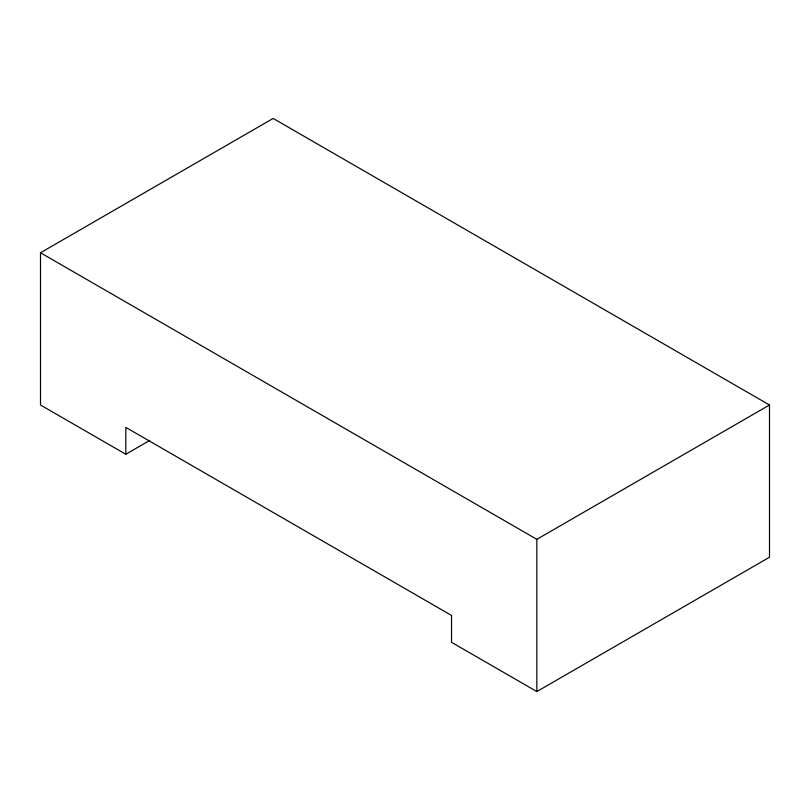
<?xml version="1.0" encoding="UTF-8"?>
<svg xmlns="http://www.w3.org/2000/svg" width="810" height="810" viewBox="0 0 810 810"><rect width="100%" height="100%" fill="white"/><g stroke="black" fill="none" stroke-linecap="round" stroke-linejoin="round"><path stroke-width="1.21" d="M125.813 454.258L40.5 405L40.5 252.76L273.162 118.442L769.5 405L769.5 557.24L536.838 691.558L451.534 642.31L451.534 615.438L125.813 427.386L125.813 454.258L149.84 440.377M40.5 252.76L536.838 539.328L769.5 405M536.838 539.328L536.838 691.558"/></g></svg>
